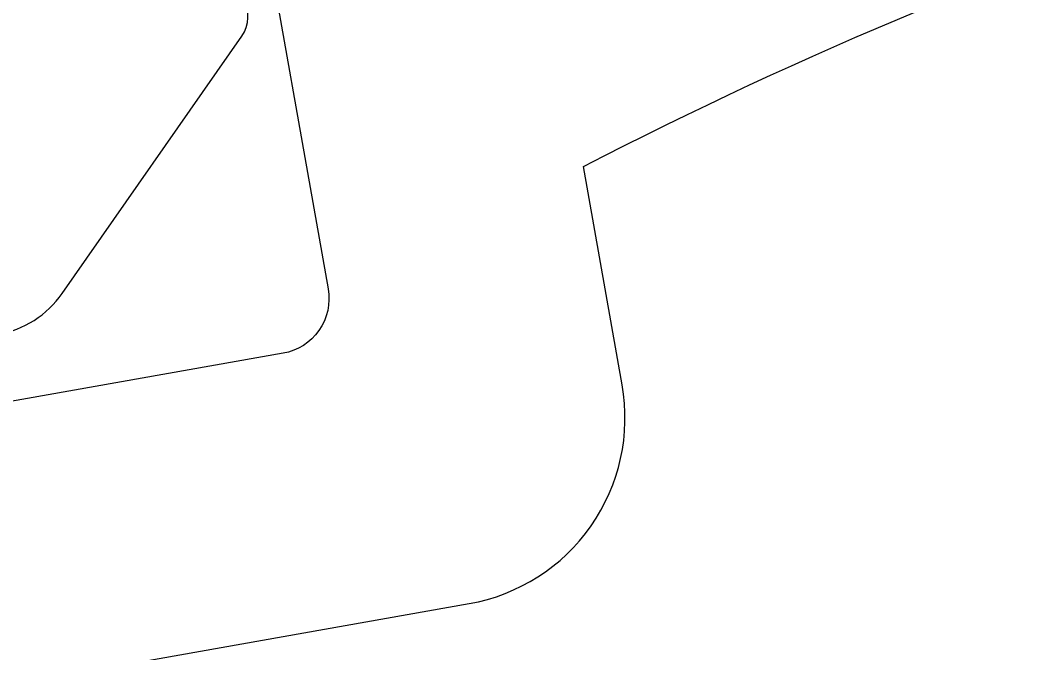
# Model space of a CAD drawing. Header units: millimetres. Extents: x -13407 to 8062823, y -2611 to 109271.
# Drawn here: x 17326.74 to 17332.36, y 51110.46 to 51113.93 of the extents above; entities that cross this region are included whole.
import ezdxf
from ezdxf import colors
from ezdxf.entities.mleader import LeaderData, LeaderLine
from ezdxf.math import Vec2, Vec3

# ---------------------------------------------------------------- set-up
doc = ezdxf.new("R2010")
doc.units = ezdxf.units.MM
for name, color, linetype, lineweight in [('АР_Отметки', 250, 'Continuous', 15), ('АР_Размеры', 175, 'Continuous', 9), ('АР_Сущ Несущая стена', 202, 'Continuous', 30)]:
    doc.layers.add(name, color=color, linetype=linetype, lineweight=lineweight)
doc.styles.add('ISOCPEUR', font='isocpeur.ttf', dxfattribs={"width": 0.7})

# ---------------------------------------------------------------- blocks, each defined once
blk = doc.blocks.new('_DotSmall')
at = {"color": 0, "linetype": 'ByBlock', "const_width": 0.5}
blk.add_lwpolyline([(-0.0625, 0, 1), (0.0625, 0, 1)], format="xyb", close=True, dxfattribs=at)

msp = doc.modelspace()

# ---------------------------------------------------------------- linework, layer by layer
at = {"layer": 'АР_Размеры', "color": 5, "lineweight": 0, "ltscale": 100, "transparency": 33554687}
for points in [[(17335.7176, 51155.1978), (17341.5019, 51122.5616, 0.414326), (17342.1379, 51122.1171), (17343.4585, 51122.3512, 0.410627), (17343.9041, 51122.9804), (17343.7859, 51123.6475, 0.492552), (17343.5212, 51123.8482), (17343.023, 51123.7599, -0.441111), (17342.7404, 51123.9575), (17342.4724, 51125.8116, -0.208057), (17342.7527, 51126.6674, -0.000016), (17344.6803, 51129.4223, -0.439819), (17346.1235, 51129.6781, -0.000016), (17348.8805, 51127.7535, -0.208057), (17349.4379, 51127.0462), (17349.8234, 51125.2128, -0.441111), (17349.6259, 51124.9302), (17349.1277, 51124.8419, 0.492552), (17348.9481, 51124.5624), (17349.0664, 51123.8953, 0.410627), (17349.7011, 51123.4576), (17351.0217, 51123.6916, 0.414326), (17351.4662, 51124.3277), (17345.6818, 51156.9638, 0.523933)], [(17335.7176, 51155.1978), (17341.5019, 51122.5616, 0.414326), (17342.1379, 51122.1171), (17343.4585, 51122.3512, 0.410627), (17343.9041, 51122.9804), (17343.7859, 51123.6475, 0.492552), (17343.5212, 51123.8482), (17343.023, 51123.7599, -0.441111), (17342.7404, 51123.9575), (17342.4724, 51125.8116, -0.208057), (17342.7527, 51126.6674, -0.000016), (17344.6803, 51129.4223, -0.439819), (17346.1235, 51129.6781, -0.000016), (17348.8805, 51127.7535, -0.208057), (17349.4379, 51127.0462), (17349.8234, 51125.2128, -0.441111), (17349.6259, 51124.9302), (17349.1277, 51124.8419, 0.492552), (17348.9481, 51124.5624), (17349.0664, 51123.8953, 0.410627), (17349.7011, 51123.4576), (17351.0217, 51123.6916, 0.414326), (17351.4662, 51124.3277), (17345.6818, 51156.9638, 0.523933)], [(17335.7176, 51155.1978), (17341.5019, 51122.5616, 0.414326), (17342.1379, 51122.1171), (17343.4585, 51122.3512, 0.410627), (17343.9041, 51122.9804), (17343.7859, 51123.6475, 0.492552), (17343.5212, 51123.8482), (17343.023, 51123.7599, -0.441111), (17342.7404, 51123.9575), (17342.4724, 51125.8116, -0.208057), (17342.7527, 51126.6674, -0.000016), (17344.6803, 51129.4223, -0.439819), (17346.1235, 51129.6781, -0.000016), (17348.8805, 51127.7535, -0.208057), (17349.4379, 51127.0462), (17349.8234, 51125.2128, -0.441111), (17349.6259, 51124.9302), (17349.1277, 51124.8419, 0.492552), (17348.9481, 51124.5624), (17349.0664, 51123.8953, 0.410627), (17349.7011, 51123.4576), (17351.0217, 51123.6916, 0.414326), (17351.4662, 51124.3277), (17345.6818, 51156.9638, 0.523933)], [(17335.7176, 51155.1978), (17341.5019, 51122.5616, 0.414326), (17342.1379, 51122.1171), (17343.4585, 51122.3512, 0.410627), (17343.9041, 51122.9804), (17343.7859, 51123.6475, 0.492552), (17343.5212, 51123.8482), (17343.023, 51123.7599, -0.441111), (17342.7404, 51123.9575), (17342.4724, 51125.8116, -0.208057), (17342.7527, 51126.6674, -0.000016), (17344.6803, 51129.4223, -0.439819), (17346.1235, 51129.6781, -0.000016), (17348.8805, 51127.7535, -0.208057), (17349.4379, 51127.0462), (17349.8234, 51125.2128, -0.441111), (17349.6259, 51124.9302), (17349.1277, 51124.8419, 0.492552), (17348.9481, 51124.5624), (17349.0664, 51123.8953, 0.410627), (17349.7011, 51123.4576), (17351.0217, 51123.6916, 0.414326), (17351.4662, 51124.3277), (17345.6818, 51156.9638, 0.523933)], [(17335.7176, 51155.1978), (17341.5019, 51122.5616, 0.414326), (17342.1379, 51122.1171), (17343.4585, 51122.3512, 0.410627), (17343.9041, 51122.9804), (17343.7859, 51123.6475, 0.492552), (17343.5212, 51123.8482), (17343.023, 51123.7599, -0.441111), (17342.7404, 51123.9575), (17342.4724, 51125.8116, -0.208057), (17342.7527, 51126.6674, -0.000016), (17344.6803, 51129.4223, -0.439819), (17346.1235, 51129.6781, -0.000016), (17348.8805, 51127.7535, -0.208057), (17349.4379, 51127.0462), (17349.8234, 51125.2128, -0.441111), (17349.6259, 51124.9302), (17349.1277, 51124.8419, 0.492552), (17348.9481, 51124.5624), (17349.0664, 51123.8953, 0.410627), (17349.7011, 51123.4576), (17351.0217, 51123.6916, 0.414326), (17351.4662, 51124.3277), (17345.6818, 51156.9638, 0.523933)], [(17335.7176, 51155.1978), (17341.5019, 51122.5616, 0.414326), (17342.1379, 51122.1171), (17343.4585, 51122.3512, 0.410627), (17343.9041, 51122.9804), (17343.7859, 51123.6475, 0.492552), (17343.5212, 51123.8482), (17343.023, 51123.7599, -0.441111), (17342.7404, 51123.9575), (17342.4724, 51125.8116, -0.208057), (17342.7527, 51126.6674, -0.000016), (17344.6803, 51129.4223, -0.439819), (17346.1235, 51129.6781, -0.000016), (17348.8805, 51127.7535, -0.208057), (17349.4379, 51127.0462), (17349.8234, 51125.2128, -0.441111), (17349.6259, 51124.9302), (17349.1277, 51124.8419, 0.492552), (17348.9481, 51124.5624), (17349.0664, 51123.8953, 0.410627), (17349.7011, 51123.4576), (17351.0217, 51123.6916, 0.414326), (17351.4662, 51124.3277), (17345.6818, 51156.9638, 0.523933)], [(17335.7176, 51155.1978), (17341.5019, 51122.5616, 0.414326), (17342.1379, 51122.1171), (17343.4585, 51122.3512, 0.410627), (17343.9041, 51122.9804), (17343.7859, 51123.6475, 0.492552), (17343.5212, 51123.8482), (17343.023, 51123.7599, -0.441111), (17342.7404, 51123.9575), (17342.4724, 51125.8116, -0.208057), (17342.7527, 51126.6674, -0.000016), (17344.6803, 51129.4223, -0.439819), (17346.1235, 51129.6781, -0.000016), (17348.8805, 51127.7535, -0.208057), (17349.4379, 51127.0462), (17349.8234, 51125.2128, -0.441111), (17349.6259, 51124.9302), (17349.1277, 51124.8419, 0.492552), (17348.9481, 51124.5624), (17349.0664, 51123.8953, 0.410627), (17349.7011, 51123.4576), (17351.0217, 51123.6916, 0.414326), (17351.4662, 51124.3277), (17345.6818, 51156.9638, 0.523933)], [(17335.7176, 51155.1978), (17341.5019, 51122.5616, 0.414326), (17342.1379, 51122.1171), (17343.4585, 51122.3512, 0.410627), (17343.9041, 51122.9804), (17343.7859, 51123.6475, 0.492552), (17343.5212, 51123.8482), (17343.023, 51123.7599, -0.441111), (17342.7404, 51123.9575), (17342.4724, 51125.8116, -0.208057), (17342.7527, 51126.6674, -0.000016), (17344.6803, 51129.4223, -0.439819), (17346.1235, 51129.6781, -0.000016), (17348.8805, 51127.7535, -0.208057), (17349.4379, 51127.0462), (17349.8234, 51125.2128, -0.441111), (17349.6259, 51124.9302), (17349.1277, 51124.8419, 0.492552), (17348.9481, 51124.5624), (17349.0664, 51123.8953, 0.410627), (17349.7011, 51123.4576), (17351.0217, 51123.6916, 0.414326), (17351.4662, 51124.3277), (17345.6818, 51156.9638, 0.523933)], [(17335.7176, 51155.1978), (17341.5019, 51122.5616, 0.414326), (17342.1379, 51122.1171), (17343.4585, 51122.3512, 0.410627), (17343.9041, 51122.9804), (17343.7859, 51123.6475, 0.492552), (17343.5212, 51123.8482), (17343.023, 51123.7599, -0.441111), (17342.7404, 51123.9575), (17342.4724, 51125.8116, -0.208057), (17342.7527, 51126.6674, -0.000016), (17344.6803, 51129.4223, -0.439819), (17346.1235, 51129.6781, -0.000016), (17348.8805, 51127.7535, -0.208057), (17349.4379, 51127.0462), (17349.8234, 51125.2128, -0.441111), (17349.6259, 51124.9302), (17349.1277, 51124.8419, 0.492552), (17348.9481, 51124.5624), (17349.0664, 51123.8953, 0.410627), (17349.7011, 51123.4576), (17351.0217, 51123.6916, 0.414326), (17351.4662, 51124.3277), (17345.6818, 51156.9638, 0.523933)], [(17335.7176, 51155.1978), (17341.5019, 51122.5616, 0.414326), (17342.1379, 51122.1171), (17343.4585, 51122.3512, 0.410627), (17343.9041, 51122.9804), (17343.7859, 51123.6475, 0.492552), (17343.5212, 51123.8482), (17343.023, 51123.7599, -0.441111), (17342.7404, 51123.9575), (17342.4724, 51125.8116, -0.208057), (17342.7527, 51126.6674, -0.000016), (17344.6803, 51129.4223, -0.439819), (17346.1235, 51129.6781, -0.000016), (17348.8805, 51127.7535, -0.208057), (17349.4379, 51127.0462), (17349.8234, 51125.2128, -0.441111), (17349.6259, 51124.9302), (17349.1277, 51124.8419, 0.492552), (17348.9481, 51124.5624), (17349.0664, 51123.8953, 0.410627), (17349.7011, 51123.4576), (17351.0217, 51123.6916, 0.414326), (17351.4662, 51124.3277), (17345.6818, 51156.9638, 0.523933)], [(17335.7176, 51155.1978), (17341.5019, 51122.5616, 0.414326), (17342.1379, 51122.1171), (17343.4585, 51122.3512, 0.410627), (17343.9041, 51122.9804), (17343.7859, 51123.6475, 0.492552), (17343.5212, 51123.8482), (17343.023, 51123.7599, -0.441111), (17342.7404, 51123.9575), (17342.4724, 51125.8116, -0.208057), (17342.7527, 51126.6674, -0.000016), (17344.6803, 51129.4223, -0.439819), (17346.1235, 51129.6781, -0.000016), (17348.8805, 51127.7535, -0.208057), (17349.4379, 51127.0462), (17349.8234, 51125.2128, -0.441111), (17349.6259, 51124.9302), (17349.1277, 51124.8419, 0.492552), (17348.9481, 51124.5624), (17349.0664, 51123.8953, 0.410627), (17349.7011, 51123.4576), (17351.0217, 51123.6916, 0.414326), (17351.4662, 51124.3277), (17345.6818, 51156.9638, 0.523933)], [(17335.7176, 51155.1978), (17341.5019, 51122.5616, 0.414326), (17342.1379, 51122.1171), (17343.4585, 51122.3512, 0.410627), (17343.9041, 51122.9804), (17343.7859, 51123.6475, 0.492552), (17343.5212, 51123.8482), (17343.023, 51123.7599, -0.441111), (17342.7404, 51123.9575), (17342.4724, 51125.8116, -0.208057), (17342.7527, 51126.6674, -0.000016), (17344.6803, 51129.4223, -0.439819), (17346.1235, 51129.6781, -0.000016), (17348.8805, 51127.7535, -0.208057), (17349.4379, 51127.0462), (17349.8234, 51125.2128, -0.441111), (17349.6259, 51124.9302), (17349.1277, 51124.8419, 0.492552), (17348.9481, 51124.5624), (17349.0664, 51123.8953, 0.410627), (17349.7011, 51123.4576), (17351.0217, 51123.6916, 0.414326), (17351.4662, 51124.3277), (17345.6818, 51156.9638, 0.523933)], [(17335.7176, 51155.1978), (17341.5019, 51122.5616, 0.414326), (17342.1379, 51122.1171), (17343.4585, 51122.3512, 0.410627), (17343.9041, 51122.9804), (17343.7859, 51123.6475, 0.492552), (17343.5212, 51123.8482), (17343.023, 51123.7599, -0.441111), (17342.7404, 51123.9575), (17342.4724, 51125.8116, -0.208057), (17342.7527, 51126.6674, -0.000016), (17344.6803, 51129.4223, -0.439819), (17346.1235, 51129.6781, -0.000016), (17348.8805, 51127.7535, -0.208057), (17349.4379, 51127.0462), (17349.8234, 51125.2128, -0.441111), (17349.6259, 51124.9302), (17349.1277, 51124.8419, 0.492552), (17348.9481, 51124.5624), (17349.0664, 51123.8953, 0.410627), (17349.7011, 51123.4576), (17351.0217, 51123.6916, 0.414326), (17351.4662, 51124.3277), (17345.6818, 51156.9638, 0.523933)], [(17335.7176, 51155.1978), (17341.5019, 51122.5616, 0.414326), (17342.1379, 51122.1171), (17343.4585, 51122.3512, 0.410627), (17343.9041, 51122.9804), (17343.7859, 51123.6475, 0.492552), (17343.5212, 51123.8482), (17343.023, 51123.7599, -0.441111), (17342.7404, 51123.9575), (17342.4724, 51125.8116, -0.208057), (17342.7527, 51126.6674, -0.000016), (17344.6803, 51129.4223, -0.439819), (17346.1235, 51129.6781, -0.000016), (17348.8805, 51127.7535, -0.208057), (17349.4379, 51127.0462), (17349.8234, 51125.2128, -0.441111), (17349.6259, 51124.9302), (17349.1277, 51124.8419, 0.492552), (17348.9481, 51124.5624), (17349.0664, 51123.8953, 0.410627), (17349.7011, 51123.4576), (17351.0217, 51123.6916, 0.414326), (17351.4662, 51124.3277), (17345.6818, 51156.9638, 0.523933)], [(17335.7176, 51155.1978), (17341.5019, 51122.5616, 0.414326), (17342.1379, 51122.1171), (17343.4585, 51122.3512, 0.410627), (17343.9041, 51122.9804), (17343.7859, 51123.6475, 0.492552), (17343.5212, 51123.8482), (17343.023, 51123.7599, -0.441111), (17342.7404, 51123.9575), (17342.4724, 51125.8116, -0.208057), (17342.7527, 51126.6674, -0.000016), (17344.6803, 51129.4223, -0.439819), (17346.1235, 51129.6781, -0.000016), (17348.8805, 51127.7535, -0.208057), (17349.4379, 51127.0462), (17349.8234, 51125.2128, -0.441111), (17349.6259, 51124.9302), (17349.1277, 51124.8419, 0.492552), (17348.9481, 51124.5624), (17349.0664, 51123.8953, 0.410627), (17349.7011, 51123.4576), (17351.0217, 51123.6916, 0.414326), (17351.4662, 51124.3277), (17345.6818, 51156.9638, 0.523933)], [(17335.7176, 51155.1978), (17341.5019, 51122.5616, 0.414326), (17342.1379, 51122.1171), (17343.4585, 51122.3512, 0.410627), (17343.9041, 51122.9804), (17343.7859, 51123.6475, 0.492552), (17343.5212, 51123.8482), (17343.023, 51123.7599, -0.441111), (17342.7404, 51123.9575), (17342.4724, 51125.8116, -0.208057), (17342.7527, 51126.6674, -0.000016), (17344.6803, 51129.4223, -0.439819), (17346.1235, 51129.6781, -0.000016), (17348.8805, 51127.7535, -0.208057), (17349.4379, 51127.0462), (17349.8234, 51125.2128, -0.441111), (17349.6259, 51124.9302), (17349.1277, 51124.8419, 0.492552), (17348.9481, 51124.5624), (17349.0664, 51123.8953, 0.410627), (17349.7011, 51123.4576), (17351.0217, 51123.6916, 0.414326), (17351.4662, 51124.3277), (17345.6818, 51156.9638, 0.523933)], [(17335.7176, 51155.1978), (17341.5019, 51122.5616, 0.414326), (17342.1379, 51122.1171), (17343.4585, 51122.3512, 0.410627), (17343.9041, 51122.9804), (17343.7859, 51123.6475, 0.492552), (17343.5212, 51123.8482), (17343.023, 51123.7599, -0.441111), (17342.7404, 51123.9575), (17342.4724, 51125.8116, -0.208057), (17342.7527, 51126.6674, -0.000016), (17344.6803, 51129.4223, -0.439819), (17346.1235, 51129.6781, -0.000016), (17348.8805, 51127.7535, -0.208057), (17349.4379, 51127.0462), (17349.8234, 51125.2128, -0.441111), (17349.6259, 51124.9302), (17349.1277, 51124.8419, 0.492552), (17348.9481, 51124.5624), (17349.0664, 51123.8953, 0.410627), (17349.7011, 51123.4576), (17351.0217, 51123.6916, 0.414326), (17351.4662, 51124.3277), (17345.6818, 51156.9638, 0.523933)], [(17335.7176, 51155.1978), (17341.5019, 51122.5616, 0.414326), (17342.1379, 51122.1171), (17343.4585, 51122.3512, 0.410627), (17343.9041, 51122.9804), (17343.7859, 51123.6475, 0.492552), (17343.5212, 51123.8482), (17343.023, 51123.7599, -0.441111), (17342.7404, 51123.9575), (17342.4724, 51125.8116, -0.208057), (17342.7527, 51126.6674, -0.000016), (17344.6803, 51129.4223, -0.439819), (17346.1235, 51129.6781, -0.000016), (17348.8805, 51127.7535, -0.208057), (17349.4379, 51127.0462), (17349.8234, 51125.2128, -0.441111), (17349.6259, 51124.9302), (17349.1277, 51124.8419, 0.492552), (17348.9481, 51124.5624), (17349.0664, 51123.8953, 0.410627), (17349.7011, 51123.4576), (17351.0217, 51123.6916, 0.414326), (17351.4662, 51124.3277), (17345.6818, 51156.9638, 0.523933)], [(17335.7176, 51155.1978), (17341.5019, 51122.5616, 0.414326), (17342.1379, 51122.1171), (17343.4585, 51122.3512, 0.410627), (17343.9041, 51122.9804), (17343.7859, 51123.6475, 0.492552), (17343.5212, 51123.8482), (17343.023, 51123.7599, -0.441111), (17342.7404, 51123.9575), (17342.4724, 51125.8116, -0.208057), (17342.7527, 51126.6674, -0.000016), (17344.6803, 51129.4223, -0.439819), (17346.1235, 51129.6781, -0.000016), (17348.8805, 51127.7535, -0.208057), (17349.4379, 51127.0462), (17349.8234, 51125.2128, -0.441111), (17349.6259, 51124.9302), (17349.1277, 51124.8419, 0.492552), (17348.9481, 51124.5624), (17349.0664, 51123.8953, 0.410627), (17349.7011, 51123.4576), (17351.0217, 51123.6916, 0.414326), (17351.4662, 51124.3277), (17345.6818, 51156.9638, 0.523933)], [(17335.7176, 51155.1978), (17341.5019, 51122.5616, 0.414326), (17342.1379, 51122.1171), (17343.4585, 51122.3512, 0.410627), (17343.9041, 51122.9804), (17343.7859, 51123.6475, 0.492552), (17343.5212, 51123.8482), (17343.023, 51123.7599, -0.441111), (17342.7404, 51123.9575), (17342.4724, 51125.8116, -0.208057), (17342.7527, 51126.6674, -0.000016), (17344.6803, 51129.4223, -0.439819), (17346.1235, 51129.6781, -0.000016), (17348.8805, 51127.7535, -0.208057), (17349.4379, 51127.0462), (17349.8234, 51125.2128, -0.441111), (17349.6259, 51124.9302), (17349.1277, 51124.8419, 0.492552), (17348.9481, 51124.5624), (17349.0664, 51123.8953, 0.410627), (17349.7011, 51123.4576), (17351.0217, 51123.6916, 0.414326), (17351.4662, 51124.3277), (17345.6818, 51156.9638, 0.523933)], [(17335.7176, 51155.1978), (17341.5019, 51122.5616, 0.414326), (17342.1379, 51122.1171), (17343.4585, 51122.3512, 0.410627), (17343.9041, 51122.9804), (17343.7859, 51123.6475, 0.492552), (17343.5212, 51123.8482), (17343.023, 51123.7599, -0.441111), (17342.7404, 51123.9575), (17342.4724, 51125.8116, -0.208057), (17342.7527, 51126.6674, -0.000016), (17344.6803, 51129.4223, -0.439819), (17346.1235, 51129.6781, -0.000016), (17348.8805, 51127.7535, -0.208057), (17349.4379, 51127.0462), (17349.8234, 51125.2128, -0.441111), (17349.6259, 51124.9302), (17349.1277, 51124.8419, 0.492552), (17348.9481, 51124.5624), (17349.0664, 51123.8953, 0.410627), (17349.7011, 51123.4576), (17351.0217, 51123.6916, 0.414326), (17351.4662, 51124.3277), (17345.6818, 51156.9638, 0.523933)], [(17335.7176, 51155.1978), (17341.5019, 51122.5616, 0.414326), (17342.1379, 51122.1171), (17343.4585, 51122.3512, 0.410627), (17343.9041, 51122.9804), (17343.7859, 51123.6475, 0.492552), (17343.5212, 51123.8482), (17343.023, 51123.7599, -0.441111), (17342.7404, 51123.9575), (17342.4724, 51125.8116, -0.208057), (17342.7527, 51126.6674, -0.000016), (17344.6803, 51129.4223, -0.439819), (17346.1235, 51129.6781, -0.000016), (17348.8805, 51127.7535, -0.208057), (17349.4379, 51127.0462), (17349.8234, 51125.2128, -0.441111), (17349.6259, 51124.9302), (17349.1277, 51124.8419, 0.492552), (17348.9481, 51124.5624), (17349.0664, 51123.8953, 0.410627), (17349.7011, 51123.4576), (17351.0217, 51123.6916, 0.414326), (17351.4662, 51124.3277), (17345.6818, 51156.9638, 0.523933)], [(17335.7176, 51155.1978), (17341.5019, 51122.5616, 0.414326), (17342.1379, 51122.1171), (17343.4585, 51122.3512, 0.410627), (17343.9041, 51122.9804), (17343.7859, 51123.6475, 0.492552), (17343.5212, 51123.8482), (17343.023, 51123.7599, -0.441111), (17342.7404, 51123.9575), (17342.4724, 51125.8116, -0.208057), (17342.7527, 51126.6674, -0.000016), (17344.6803, 51129.4223, -0.439819), (17346.1235, 51129.6781, -0.000016), (17348.8805, 51127.7535, -0.208057), (17349.4379, 51127.0462), (17349.8234, 51125.2128, -0.441111), (17349.6259, 51124.9302), (17349.1277, 51124.8419, 0.492552), (17348.9481, 51124.5624), (17349.0664, 51123.8953, 0.410627), (17349.7011, 51123.4576), (17351.0217, 51123.6916, 0.414326), (17351.4662, 51124.3277), (17345.6818, 51156.9638, 0.523933)], [(17335.7176, 51155.1978), (17341.5019, 51122.5616, 0.414326), (17342.1379, 51122.1171), (17343.4585, 51122.3512, 0.410627), (17343.9041, 51122.9804), (17343.7859, 51123.6475, 0.492552), (17343.5212, 51123.8482), (17343.023, 51123.7599, -0.441111), (17342.7404, 51123.9575), (17342.4724, 51125.8116, -0.208057), (17342.7527, 51126.6674, -0.000016), (17344.6803, 51129.4223, -0.439819), (17346.1235, 51129.6781, -0.000016), (17348.8805, 51127.7535, -0.208057), (17349.4379, 51127.0462), (17349.8234, 51125.2128, -0.441111), (17349.6259, 51124.9302), (17349.1277, 51124.8419, 0.492552), (17348.9481, 51124.5624), (17349.0664, 51123.8953, 0.410627), (17349.7011, 51123.4576), (17351.0217, 51123.6916, 0.414326), (17351.4662, 51124.3277), (17345.6818, 51156.9638, 0.523933)], [(17335.7176, 51155.1978), (17341.5019, 51122.5616, 0.414326), (17342.1379, 51122.1171), (17343.4585, 51122.3512, 0.410627), (17343.9041, 51122.9804), (17343.7859, 51123.6475, 0.492552), (17343.5212, 51123.8482), (17343.023, 51123.7599, -0.441111), (17342.7404, 51123.9575), (17342.4724, 51125.8116, -0.208057), (17342.7527, 51126.6674, -0.000016), (17344.6803, 51129.4223, -0.439819), (17346.1235, 51129.6781, -0.000016), (17348.8805, 51127.7535, -0.208057), (17349.4379, 51127.0462), (17349.8234, 51125.2128, -0.441111), (17349.6259, 51124.9302), (17349.1277, 51124.8419, 0.492552), (17348.9481, 51124.5624), (17349.0664, 51123.8953, 0.410627), (17349.7011, 51123.4576), (17351.0217, 51123.6916, 0.414326), (17351.4662, 51124.3277), (17345.6818, 51156.9638, 0.523933)], [(17335.7176, 51155.1978), (17341.5019, 51122.5616, 0.414326), (17342.1379, 51122.1171), (17343.4585, 51122.3512, 0.410627), (17343.9041, 51122.9804), (17343.7859, 51123.6475, 0.492552), (17343.5212, 51123.8482), (17343.023, 51123.7599, -0.441111), (17342.7404, 51123.9575), (17342.4724, 51125.8116, -0.208057), (17342.7527, 51126.6674, -0.000016), (17344.6803, 51129.4223, -0.439819), (17346.1235, 51129.6781, -0.000016), (17348.8805, 51127.7535, -0.208057), (17349.4379, 51127.0462), (17349.8234, 51125.2128, -0.441111), (17349.6259, 51124.9302), (17349.1277, 51124.8419, 0.492552), (17348.9481, 51124.5624), (17349.0664, 51123.8953, 0.410627), (17349.7011, 51123.4576), (17351.0217, 51123.6916, 0.414326), (17351.4662, 51124.3277), (17345.6818, 51156.9638, 0.523933)], [(17335.7176, 51155.1978), (17341.5019, 51122.5616, 0.414326), (17342.1379, 51122.1171), (17343.4585, 51122.3512, 0.410627), (17343.9041, 51122.9804), (17343.7859, 51123.6475, 0.492552), (17343.5212, 51123.8482), (17343.023, 51123.7599, -0.441111), (17342.7404, 51123.9575), (17342.4724, 51125.8116, -0.208057), (17342.7527, 51126.6674, -0.000016), (17344.6803, 51129.4223, -0.439819), (17346.1235, 51129.6781, -0.000016), (17348.8805, 51127.7535, -0.208057), (17349.4379, 51127.0462), (17349.8234, 51125.2128, -0.441111), (17349.6259, 51124.9302), (17349.1277, 51124.8419, 0.492552), (17348.9481, 51124.5624), (17349.0664, 51123.8953, 0.410627), (17349.7011, 51123.4576), (17351.0217, 51123.6916, 0.414326), (17351.4662, 51124.3277), (17345.6818, 51156.9638, 0.523933)], [(17366.9781, 51122.7532), (17327.3559, 51115.7307), (17326.9609, 51115.1653), (17327.0672, 51114.5651), (17328.0277, 51114.7353), (17328.432, 51112.4544, -0.414362), (17328.185, 51112.101), (17321.5822, 51110.9308, -0.414326), (17320.3808, 51111.7704)], [(17366.9781, 51122.7532), (17327.3559, 51115.7307), (17326.9609, 51115.1653), (17327.0672, 51114.5651), (17328.0277, 51114.7353), (17328.432, 51112.4544, -0.414362), (17328.185, 51112.101), (17321.5822, 51110.9308, -0.414326), (17320.3808, 51111.7704)], [(17366.9781, 51122.7532), (17327.3559, 51115.7307), (17326.9609, 51115.1653), (17327.0672, 51114.5651), (17328.0277, 51114.7353), (17328.432, 51112.4544, -0.414362), (17328.185, 51112.101), (17321.5822, 51110.9308, -0.414326), (17320.3808, 51111.7704)], [(17366.9781, 51122.7532), (17327.3559, 51115.7307), (17326.9609, 51115.1653), (17327.0672, 51114.5651), (17328.0277, 51114.7353), (17328.432, 51112.4544, -0.414362), (17328.185, 51112.101), (17321.5822, 51110.9308, -0.414326), (17320.3808, 51111.7704)], [(17366.9781, 51122.7532), (17327.3559, 51115.7307), (17326.9609, 51115.1653), (17327.0672, 51114.5651), (17328.0277, 51114.7353), (17328.432, 51112.4544, -0.414362), (17328.185, 51112.101), (17321.5822, 51110.9308, -0.414326), (17320.3808, 51111.7704)], [(17366.9781, 51122.7532), (17327.3559, 51115.7307), (17326.9609, 51115.1653), (17327.0672, 51114.5651), (17328.0277, 51114.7353), (17328.432, 51112.4544, -0.414362), (17328.185, 51112.101), (17321.5822, 51110.9308, -0.414326), (17320.3808, 51111.7704)], [(17366.9781, 51122.7532), (17327.3559, 51115.7307), (17326.9609, 51115.1653), (17327.0672, 51114.5651), (17328.0277, 51114.7353), (17328.432, 51112.4544, -0.414362), (17328.185, 51112.101), (17321.5822, 51110.9308, -0.414326), (17320.3808, 51111.7704)], [(17366.9781, 51122.7532), (17327.3559, 51115.7307), (17326.9609, 51115.1653), (17327.0672, 51114.5651), (17328.0277, 51114.7353), (17328.432, 51112.4544, -0.414362), (17328.185, 51112.101), (17321.5822, 51110.9308, -0.414326), (17320.3808, 51111.7704)], [(17366.9781, 51122.7532), (17327.3559, 51115.7307), (17326.9609, 51115.1653), (17327.0672, 51114.5651), (17328.0277, 51114.7353), (17328.432, 51112.4544, -0.414362), (17328.185, 51112.101), (17321.5822, 51110.9308, -0.414326), (17320.3808, 51111.7704)], [(17366.9781, 51122.7532), (17327.3559, 51115.7307), (17326.9609, 51115.1653), (17327.0672, 51114.5651), (17328.0277, 51114.7353), (17328.432, 51112.4544, -0.414362), (17328.185, 51112.101), (17321.5822, 51110.9308, -0.414326), (17320.3808, 51111.7704)], [(17366.9781, 51122.7532), (17327.3559, 51115.7307), (17326.9609, 51115.1653), (17327.0672, 51114.5651), (17328.0277, 51114.7353), (17328.432, 51112.4544, -0.414362), (17328.185, 51112.101), (17321.5822, 51110.9308, -0.414326), (17320.3808, 51111.7704)], [(17366.9781, 51122.7532), (17327.3559, 51115.7307), (17326.9609, 51115.1653), (17327.0672, 51114.5651), (17328.0277, 51114.7353), (17328.432, 51112.4544, -0.414362), (17328.185, 51112.101), (17321.5822, 51110.9308, -0.414326), (17320.3808, 51111.7704)], [(17366.9781, 51122.7532), (17327.3559, 51115.7307), (17326.9609, 51115.1653), (17327.0672, 51114.5651), (17328.0277, 51114.7353), (17328.432, 51112.4544, -0.414362), (17328.185, 51112.101), (17321.5822, 51110.9308, -0.414326), (17320.3808, 51111.7704)], [(17366.9781, 51122.7532), (17327.3559, 51115.7307), (17326.9609, 51115.1653), (17327.0672, 51114.5651), (17328.0277, 51114.7353), (17328.432, 51112.4544, -0.414362), (17328.185, 51112.101), (17321.5822, 51110.9308, -0.414326), (17320.3808, 51111.7704)], [(17366.9781, 51122.7532), (17327.3559, 51115.7307), (17326.9609, 51115.1653), (17327.0672, 51114.5651), (17328.0277, 51114.7353), (17328.432, 51112.4544, -0.414362), (17328.185, 51112.101), (17321.5822, 51110.9308, -0.414326), (17320.3808, 51111.7704)], [(17366.9781, 51122.7532), (17327.3559, 51115.7307), (17326.9609, 51115.1653), (17327.0672, 51114.5651), (17328.0277, 51114.7353), (17328.432, 51112.4544, -0.414362), (17328.185, 51112.101), (17321.5822, 51110.9308, -0.414326), (17320.3808, 51111.7704)], [(17366.9781, 51122.7532), (17327.3559, 51115.7307), (17326.9609, 51115.1653), (17327.0672, 51114.5651), (17328.0277, 51114.7353), (17328.432, 51112.4544, -0.414362), (17328.185, 51112.101), (17321.5822, 51110.9308, -0.414326), (17320.3808, 51111.7704)], [(17366.9781, 51122.7532), (17327.3559, 51115.7307), (17326.9609, 51115.1653), (17327.0672, 51114.5651), (17328.0277, 51114.7353), (17328.432, 51112.4544, -0.414362), (17328.185, 51112.101), (17321.5822, 51110.9308, -0.414326), (17320.3808, 51111.7704)], [(17366.9781, 51122.7532), (17327.3559, 51115.7307), (17326.9609, 51115.1653), (17327.0672, 51114.5651), (17328.0277, 51114.7353), (17328.432, 51112.4544, -0.414362), (17328.185, 51112.101), (17321.5822, 51110.9308, -0.414326), (17320.3808, 51111.7704)], [(17366.9781, 51122.7532), (17327.3559, 51115.7307), (17326.9609, 51115.1653), (17327.0672, 51114.5651), (17328.0277, 51114.7353), (17328.432, 51112.4544, -0.414362), (17328.185, 51112.101), (17321.5822, 51110.9308, -0.414326), (17320.3808, 51111.7704)], [(17366.9781, 51122.7532), (17327.3559, 51115.7307), (17326.9609, 51115.1653), (17327.0672, 51114.5651), (17328.0277, 51114.7353), (17328.432, 51112.4544, -0.414362), (17328.185, 51112.101), (17321.5822, 51110.9308, -0.414326), (17320.3808, 51111.7704)], [(17366.9781, 51122.7532), (17327.3559, 51115.7307), (17326.9609, 51115.1653), (17327.0672, 51114.5651), (17328.0277, 51114.7353), (17328.432, 51112.4544, -0.414362), (17328.185, 51112.101), (17321.5822, 51110.9308, -0.414326), (17320.3808, 51111.7704)], [(17366.9781, 51122.7532), (17327.3559, 51115.7307), (17326.9609, 51115.1653), (17327.0672, 51114.5651), (17328.0277, 51114.7353), (17328.432, 51112.4544, -0.414362), (17328.185, 51112.101), (17321.5822, 51110.9308, -0.414326), (17320.3808, 51111.7704)], [(17366.9781, 51122.7532), (17327.3559, 51115.7307), (17326.9609, 51115.1653), (17327.0672, 51114.5651), (17328.0277, 51114.7353), (17328.432, 51112.4544, -0.414362), (17328.185, 51112.101), (17321.5822, 51110.9308, -0.414326), (17320.3808, 51111.7704)], [(17366.9781, 51122.7532), (17327.3559, 51115.7307), (17326.9609, 51115.1653), (17327.0672, 51114.5651), (17328.0277, 51114.7353), (17328.432, 51112.4544, -0.414362), (17328.185, 51112.101), (17321.5822, 51110.9308, -0.414326), (17320.3808, 51111.7704)], [(17366.9781, 51122.7532), (17327.3559, 51115.7307), (17326.9609, 51115.1653), (17327.0672, 51114.5651), (17328.0277, 51114.7353), (17328.432, 51112.4544, -0.414362), (17328.185, 51112.101), (17321.5822, 51110.9308, -0.414326), (17320.3808, 51111.7704)], [(17366.9781, 51122.7532), (17327.3559, 51115.7307), (17326.9609, 51115.1653), (17327.0672, 51114.5651), (17328.0277, 51114.7353), (17328.432, 51112.4544, -0.414362), (17328.185, 51112.101), (17321.5822, 51110.9308, -0.414326), (17320.3808, 51111.7704)], [(17320.7116, 51112.5588), (17322.1249, 51111.5711, 0.198883), (17322.5349, 51111.4805), (17326.6166, 51112.204, 0.198883), (17326.9706, 51112.4299), (17327.9583, 51113.8432, 0.668339), (17327.7765, 51114.128), (17327.5364, 51114.0855, -0.4144), (17327.3244, 51114.2337), (17327.1116, 51115.4342, -0.710202), (17327.8144, 51115.8284, 0.228696), (17328.1715, 51115.7279), (17337.345, 51117.3538, 0.414362), (17337.5919, 51117.7071)], [(17320.7116, 51112.5588), (17322.1249, 51111.5711, 0.198883), (17322.5349, 51111.4805), (17326.6166, 51112.204, 0.198883), (17326.9706, 51112.4299), (17327.9583, 51113.8432, 0.668339), (17327.7765, 51114.128), (17327.5364, 51114.0855, -0.4144), (17327.3244, 51114.2337), (17327.1116, 51115.4342, -0.710202), (17327.8144, 51115.8284, 0.228696), (17328.1715, 51115.7279), (17337.345, 51117.3538, 0.414362), (17337.5919, 51117.7071)], [(17320.7116, 51112.5588), (17322.1249, 51111.5711, 0.198883), (17322.5349, 51111.4805), (17326.6166, 51112.204, 0.198883), (17326.9706, 51112.4299), (17327.9583, 51113.8432, 0.668339), (17327.7765, 51114.128), (17327.5364, 51114.0855, -0.4144), (17327.3244, 51114.2337), (17327.1116, 51115.4342, -0.710202), (17327.8144, 51115.8284, 0.228696), (17328.1715, 51115.7279), (17337.345, 51117.3538, 0.414362), (17337.5919, 51117.7071)], [(17320.7116, 51112.5588), (17322.1249, 51111.5711, 0.198883), (17322.5349, 51111.4805), (17326.6166, 51112.204, 0.198883), (17326.9706, 51112.4299), (17327.9583, 51113.8432, 0.668339), (17327.7765, 51114.128), (17327.5364, 51114.0855, -0.4144), (17327.3244, 51114.2337), (17327.1116, 51115.4342, -0.710202), (17327.8144, 51115.8284, 0.228696), (17328.1715, 51115.7279), (17337.345, 51117.3538, 0.414362), (17337.5919, 51117.7071)], [(17320.7116, 51112.5588), (17322.1249, 51111.5711, 0.198883), (17322.5349, 51111.4805), (17326.6166, 51112.204, 0.198883), (17326.9706, 51112.4299), (17327.9583, 51113.8432, 0.668339), (17327.7765, 51114.128), (17327.5364, 51114.0855, -0.4144), (17327.3244, 51114.2337), (17327.1116, 51115.4342, -0.710202), (17327.8144, 51115.8284, 0.228696), (17328.1715, 51115.7279), (17337.345, 51117.3538, 0.414362), (17337.5919, 51117.7071)], [(17320.7116, 51112.5588), (17322.1249, 51111.5711, 0.198883), (17322.5349, 51111.4805), (17326.6166, 51112.204, 0.198883), (17326.9706, 51112.4299), (17327.9583, 51113.8432, 0.668339), (17327.7765, 51114.128), (17327.5364, 51114.0855, -0.4144), (17327.3244, 51114.2337), (17327.1116, 51115.4342, -0.710202), (17327.8144, 51115.8284, 0.228696), (17328.1715, 51115.7279), (17337.345, 51117.3538, 0.414362), (17337.5919, 51117.7071)], [(17320.7116, 51112.5588), (17322.1249, 51111.5711, 0.198883), (17322.5349, 51111.4805), (17326.6166, 51112.204, 0.198883), (17326.9706, 51112.4299), (17327.9583, 51113.8432, 0.668339), (17327.7765, 51114.128), (17327.5364, 51114.0855, -0.4144), (17327.3244, 51114.2337), (17327.1116, 51115.4342, -0.710202), (17327.8144, 51115.8284, 0.228696), (17328.1715, 51115.7279), (17337.345, 51117.3538, 0.414362), (17337.5919, 51117.7071)], [(17320.7116, 51112.5588), (17322.1249, 51111.5711, 0.198883), (17322.5349, 51111.4805), (17326.6166, 51112.204, 0.198883), (17326.9706, 51112.4299), (17327.9583, 51113.8432, 0.668339), (17327.7765, 51114.128), (17327.5364, 51114.0855, -0.4144), (17327.3244, 51114.2337), (17327.1116, 51115.4342, -0.710202), (17327.8144, 51115.8284, 0.228696), (17328.1715, 51115.7279), (17337.345, 51117.3538, 0.414362), (17337.5919, 51117.7071)], [(17320.7116, 51112.5588), (17322.1249, 51111.5711, 0.198883), (17322.5349, 51111.4805), (17326.6166, 51112.204, 0.198883), (17326.9706, 51112.4299), (17327.9583, 51113.8432, 0.668339), (17327.7765, 51114.128), (17327.5364, 51114.0855, -0.4144), (17327.3244, 51114.2337), (17327.1116, 51115.4342, -0.710202), (17327.8144, 51115.8284, 0.228696), (17328.1715, 51115.7279), (17337.345, 51117.3538, 0.414362), (17337.5919, 51117.7071)], [(17320.7116, 51112.5588), (17322.1249, 51111.5711, 0.198883), (17322.5349, 51111.4805), (17326.6166, 51112.204, 0.198883), (17326.9706, 51112.4299), (17327.9583, 51113.8432, 0.668339), (17327.7765, 51114.128), (17327.5364, 51114.0855, -0.4144), (17327.3244, 51114.2337), (17327.1116, 51115.4342, -0.710202), (17327.8144, 51115.8284, 0.228696), (17328.1715, 51115.7279), (17337.345, 51117.3538, 0.414362), (17337.5919, 51117.7071)], [(17320.7116, 51112.5588), (17322.1249, 51111.5711, 0.198883), (17322.5349, 51111.4805), (17326.6166, 51112.204, 0.198883), (17326.9706, 51112.4299), (17327.9583, 51113.8432, 0.668339), (17327.7765, 51114.128), (17327.5364, 51114.0855, -0.4144), (17327.3244, 51114.2337), (17327.1116, 51115.4342, -0.710202), (17327.8144, 51115.8284, 0.228696), (17328.1715, 51115.7279), (17337.345, 51117.3538, 0.414362), (17337.5919, 51117.7071)], [(17320.7116, 51112.5588), (17322.1249, 51111.5711, 0.198883), (17322.5349, 51111.4805), (17326.6166, 51112.204, 0.198883), (17326.9706, 51112.4299), (17327.9583, 51113.8432, 0.668339), (17327.7765, 51114.128), (17327.5364, 51114.0855, -0.4144), (17327.3244, 51114.2337), (17327.1116, 51115.4342, -0.710202), (17327.8144, 51115.8284, 0.228696), (17328.1715, 51115.7279), (17337.345, 51117.3538, 0.414362), (17337.5919, 51117.7071)], [(17320.7116, 51112.5588), (17322.1249, 51111.5711, 0.198883), (17322.5349, 51111.4805), (17326.6166, 51112.204, 0.198883), (17326.9706, 51112.4299), (17327.9583, 51113.8432, 0.668339), (17327.7765, 51114.128), (17327.5364, 51114.0855, -0.4144), (17327.3244, 51114.2337), (17327.1116, 51115.4342, -0.710202), (17327.8144, 51115.8284, 0.228696), (17328.1715, 51115.7279), (17337.345, 51117.3538, 0.414362), (17337.5919, 51117.7071)], [(17320.7116, 51112.5588), (17322.1249, 51111.5711, 0.198883), (17322.5349, 51111.4805), (17326.6166, 51112.204, 0.198883), (17326.9706, 51112.4299), (17327.9583, 51113.8432, 0.668339), (17327.7765, 51114.128), (17327.5364, 51114.0855, -0.4144), (17327.3244, 51114.2337), (17327.1116, 51115.4342, -0.710202), (17327.8144, 51115.8284, 0.228696), (17328.1715, 51115.7279), (17337.345, 51117.3538, 0.414362), (17337.5919, 51117.7071)], [(17320.7116, 51112.5588), (17322.1249, 51111.5711, 0.198883), (17322.5349, 51111.4805), (17326.6166, 51112.204, 0.198883), (17326.9706, 51112.4299), (17327.9583, 51113.8432, 0.668339), (17327.7765, 51114.128), (17327.5364, 51114.0855, -0.4144), (17327.3244, 51114.2337), (17327.1116, 51115.4342, -0.710202), (17327.8144, 51115.8284, 0.228696), (17328.1715, 51115.7279), (17337.345, 51117.3538, 0.414362), (17337.5919, 51117.7071)], [(17320.7116, 51112.5588), (17322.1249, 51111.5711, 0.198883), (17322.5349, 51111.4805), (17326.6166, 51112.204, 0.198883), (17326.9706, 51112.4299), (17327.9583, 51113.8432, 0.668339), (17327.7765, 51114.128), (17327.5364, 51114.0855, -0.4144), (17327.3244, 51114.2337), (17327.1116, 51115.4342, -0.710202), (17327.8144, 51115.8284, 0.228696), (17328.1715, 51115.7279), (17337.345, 51117.3538, 0.414362), (17337.5919, 51117.7071)], [(17320.7116, 51112.5588), (17322.1249, 51111.5711, 0.198883), (17322.5349, 51111.4805), (17326.6166, 51112.204, 0.198883), (17326.9706, 51112.4299), (17327.9583, 51113.8432, 0.668339), (17327.7765, 51114.128), (17327.5364, 51114.0855, -0.4144), (17327.3244, 51114.2337), (17327.1116, 51115.4342, -0.710202), (17327.8144, 51115.8284, 0.228696), (17328.1715, 51115.7279), (17337.345, 51117.3538, 0.414362), (17337.5919, 51117.7071)], [(17320.7116, 51112.5588), (17322.1249, 51111.5711, 0.198883), (17322.5349, 51111.4805), (17326.6166, 51112.204, 0.198883), (17326.9706, 51112.4299), (17327.9583, 51113.8432, 0.668339), (17327.7765, 51114.128), (17327.5364, 51114.0855, -0.4144), (17327.3244, 51114.2337), (17327.1116, 51115.4342, -0.710202), (17327.8144, 51115.8284, 0.228696), (17328.1715, 51115.7279), (17337.345, 51117.3538, 0.414362), (17337.5919, 51117.7071)], [(17320.7116, 51112.5588), (17322.1249, 51111.5711, 0.198883), (17322.5349, 51111.4805), (17326.6166, 51112.204, 0.198883), (17326.9706, 51112.4299), (17327.9583, 51113.8432, 0.668339), (17327.7765, 51114.128), (17327.5364, 51114.0855, -0.4144), (17327.3244, 51114.2337), (17327.1116, 51115.4342, -0.710202), (17327.8144, 51115.8284, 0.228696), (17328.1715, 51115.7279), (17337.345, 51117.3538, 0.414362), (17337.5919, 51117.7071)], [(17320.7116, 51112.5588), (17322.1249, 51111.5711, 0.198883), (17322.5349, 51111.4805), (17326.6166, 51112.204, 0.198883), (17326.9706, 51112.4299), (17327.9583, 51113.8432, 0.668339), (17327.7765, 51114.128), (17327.5364, 51114.0855, -0.4144), (17327.3244, 51114.2337), (17327.1116, 51115.4342, -0.710202), (17327.8144, 51115.8284, 0.228696), (17328.1715, 51115.7279), (17337.345, 51117.3538, 0.414362), (17337.5919, 51117.7071)], [(17320.7116, 51112.5588), (17322.1249, 51111.5711, 0.198883), (17322.5349, 51111.4805), (17326.6166, 51112.204, 0.198883), (17326.9706, 51112.4299), (17327.9583, 51113.8432, 0.668339), (17327.7765, 51114.128), (17327.5364, 51114.0855, -0.4144), (17327.3244, 51114.2337), (17327.1116, 51115.4342, -0.710202), (17327.8144, 51115.8284, 0.228696), (17328.1715, 51115.7279), (17337.345, 51117.3538, 0.414362), (17337.5919, 51117.7071)], [(17320.7116, 51112.5588), (17322.1249, 51111.5711, 0.198883), (17322.5349, 51111.4805), (17326.6166, 51112.204, 0.198883), (17326.9706, 51112.4299), (17327.9583, 51113.8432, 0.668339), (17327.7765, 51114.128), (17327.5364, 51114.0855, -0.4144), (17327.3244, 51114.2337), (17327.1116, 51115.4342, -0.710202), (17327.8144, 51115.8284, 0.228696), (17328.1715, 51115.7279), (17337.345, 51117.3538, 0.414362), (17337.5919, 51117.7071)], [(17320.7116, 51112.5588), (17322.1249, 51111.5711, 0.198883), (17322.5349, 51111.4805), (17326.6166, 51112.204, 0.198883), (17326.9706, 51112.4299), (17327.9583, 51113.8432, 0.668339), (17327.7765, 51114.128), (17327.5364, 51114.0855, -0.4144), (17327.3244, 51114.2337), (17327.1116, 51115.4342, -0.710202), (17327.8144, 51115.8284, 0.228696), (17328.1715, 51115.7279), (17337.345, 51117.3538, 0.414362), (17337.5919, 51117.7071)], [(17320.7116, 51112.5588), (17322.1249, 51111.5711, 0.198883), (17322.5349, 51111.4805), (17326.6166, 51112.204, 0.198883), (17326.9706, 51112.4299), (17327.9583, 51113.8432, 0.668339), (17327.7765, 51114.128), (17327.5364, 51114.0855, -0.4144), (17327.3244, 51114.2337), (17327.1116, 51115.4342, -0.710202), (17327.8144, 51115.8284, 0.228696), (17328.1715, 51115.7279), (17337.345, 51117.3538, 0.414362), (17337.5919, 51117.7071)], [(17320.7116, 51112.5588), (17322.1249, 51111.5711, 0.198883), (17322.5349, 51111.4805), (17326.6166, 51112.204, 0.198883), (17326.9706, 51112.4299), (17327.9583, 51113.8432, 0.668339), (17327.7765, 51114.128), (17327.5364, 51114.0855, -0.4144), (17327.3244, 51114.2337), (17327.1116, 51115.4342, -0.710202), (17327.8144, 51115.8284, 0.228696), (17328.1715, 51115.7279), (17337.345, 51117.3538, 0.414362), (17337.5919, 51117.7071)], [(17320.7116, 51112.5588), (17322.1249, 51111.5711, 0.198883), (17322.5349, 51111.4805), (17326.6166, 51112.204, 0.198883), (17326.9706, 51112.4299), (17327.9583, 51113.8432, 0.668339), (17327.7765, 51114.128), (17327.5364, 51114.0855, -0.4144), (17327.3244, 51114.2337), (17327.1116, 51115.4342, -0.710202), (17327.8144, 51115.8284, 0.228696), (17328.1715, 51115.7279), (17337.345, 51117.3538, 0.414362), (17337.5919, 51117.7071)], [(17320.7116, 51112.5588), (17322.1249, 51111.5711, 0.198883), (17322.5349, 51111.4805), (17326.6166, 51112.204, 0.198883), (17326.9706, 51112.4299), (17327.9583, 51113.8432, 0.668339), (17327.7765, 51114.128), (17327.5364, 51114.0855, -0.4144), (17327.3244, 51114.2337), (17327.1116, 51115.4342, -0.710202), (17327.8144, 51115.8284, 0.228696), (17328.1715, 51115.7279), (17337.345, 51117.3538, 0.414362), (17337.5919, 51117.7071)], [(17320.6976, 51104.1205, 0.827043), (17321.7047, 51104.5045), (17321.0451, 51108.2261, -0.414326), (17321.8847, 51109.4275), (17329.2079, 51110.7254, 0.414326), (17330.0476, 51111.9268), (17329.8348, 51113.1273, -0.082799), (17337.5342, 51115.6054), (17347.2584, 51117.3289)], [(17320.6976, 51104.1205, 0.827043), (17321.7047, 51104.5045), (17321.0451, 51108.2261, -0.414326), (17321.8847, 51109.4275), (17329.2079, 51110.7254, 0.414326), (17330.0476, 51111.9268), (17329.8348, 51113.1273, -0.082799), (17337.5342, 51115.6054), (17347.2584, 51117.3289)], [(17320.6976, 51104.1205, 0.827043), (17321.7047, 51104.5045), (17321.0451, 51108.2261, -0.414326), (17321.8847, 51109.4275), (17329.2079, 51110.7254, 0.414326), (17330.0476, 51111.9268), (17329.8348, 51113.1273, -0.082799), (17337.5342, 51115.6054), (17347.2584, 51117.3289)], [(17320.6976, 51104.1205, 0.827043), (17321.7047, 51104.5045), (17321.0451, 51108.2261, -0.414326), (17321.8847, 51109.4275), (17329.2079, 51110.7254, 0.414326), (17330.0476, 51111.9268), (17329.8348, 51113.1273, -0.082799), (17337.5342, 51115.6054), (17347.2584, 51117.3289)], [(17320.6976, 51104.1205, 0.827043), (17321.7047, 51104.5045), (17321.0451, 51108.2261, -0.414326), (17321.8847, 51109.4275), (17329.2079, 51110.7254, 0.414326), (17330.0476, 51111.9268), (17329.8348, 51113.1273, -0.082799), (17337.5342, 51115.6054), (17347.2584, 51117.3289)], [(17320.6976, 51104.1205, 0.827043), (17321.7047, 51104.5045), (17321.0451, 51108.2261, -0.414326), (17321.8847, 51109.4275), (17329.2079, 51110.7254, 0.414326), (17330.0476, 51111.9268), (17329.8348, 51113.1273, -0.082799), (17337.5342, 51115.6054), (17347.2584, 51117.3289)], [(17320.6976, 51104.1205, 0.827043), (17321.7047, 51104.5045), (17321.0451, 51108.2261, -0.414326), (17321.8847, 51109.4275), (17329.2079, 51110.7254, 0.414326), (17330.0476, 51111.9268), (17329.8348, 51113.1273, -0.082799), (17337.5342, 51115.6054), (17347.2584, 51117.3289)], [(17320.6976, 51104.1205, 0.827043), (17321.7047, 51104.5045), (17321.0451, 51108.2261, -0.414326), (17321.8847, 51109.4275), (17329.2079, 51110.7254, 0.414326), (17330.0476, 51111.9268), (17329.8348, 51113.1273, -0.082799), (17337.5342, 51115.6054), (17347.2584, 51117.3289)], [(17320.6976, 51104.1205, 0.827043), (17321.7047, 51104.5045), (17321.0451, 51108.2261, -0.414326), (17321.8847, 51109.4275), (17329.2079, 51110.7254, 0.414326), (17330.0476, 51111.9268), (17329.8348, 51113.1273, -0.082799), (17337.5342, 51115.6054), (17347.2584, 51117.3289)], [(17320.6976, 51104.1205, 0.827043), (17321.7047, 51104.5045), (17321.0451, 51108.2261, -0.414326), (17321.8847, 51109.4275), (17329.2079, 51110.7254, 0.414326), (17330.0476, 51111.9268), (17329.8348, 51113.1273, -0.082799), (17337.5342, 51115.6054), (17347.2584, 51117.3289)], [(17320.6976, 51104.1205, 0.827043), (17321.7047, 51104.5045), (17321.0451, 51108.2261, -0.414326), (17321.8847, 51109.4275), (17329.2079, 51110.7254, 0.414326), (17330.0476, 51111.9268), (17329.8348, 51113.1273, -0.082799), (17337.5342, 51115.6054), (17347.2584, 51117.3289)], [(17320.6976, 51104.1205, 0.827043), (17321.7047, 51104.5045), (17321.0451, 51108.2261, -0.414326), (17321.8847, 51109.4275), (17329.2079, 51110.7254, 0.414326), (17330.0476, 51111.9268), (17329.8348, 51113.1273, -0.082799), (17337.5342, 51115.6054), (17347.2584, 51117.3289)], [(17320.6976, 51104.1205, 0.827043), (17321.7047, 51104.5045), (17321.0451, 51108.2261, -0.414326), (17321.8847, 51109.4275), (17329.2079, 51110.7254, 0.414326), (17330.0476, 51111.9268), (17329.8348, 51113.1273, -0.082799), (17337.5342, 51115.6054), (17347.2584, 51117.3289)], [(17320.6976, 51104.1205, 0.827043), (17321.7047, 51104.5045), (17321.0451, 51108.2261, -0.414326), (17321.8847, 51109.4275), (17329.2079, 51110.7254, 0.414326), (17330.0476, 51111.9268), (17329.8348, 51113.1273, -0.082799), (17337.5342, 51115.6054), (17347.2584, 51117.3289)], [(17320.6976, 51104.1205, 0.827043), (17321.7047, 51104.5045), (17321.0451, 51108.2261, -0.414326), (17321.8847, 51109.4275), (17329.2079, 51110.7254, 0.414326), (17330.0476, 51111.9268), (17329.8348, 51113.1273, -0.082799), (17337.5342, 51115.6054), (17347.2584, 51117.3289)], [(17320.6976, 51104.1205, 0.827043), (17321.7047, 51104.5045), (17321.0451, 51108.2261, -0.414326), (17321.8847, 51109.4275), (17329.2079, 51110.7254, 0.414326), (17330.0476, 51111.9268), (17329.8348, 51113.1273, -0.082799), (17337.5342, 51115.6054), (17347.2584, 51117.3289)], [(17320.6976, 51104.1205, 0.827043), (17321.7047, 51104.5045), (17321.0451, 51108.2261, -0.414326), (17321.8847, 51109.4275), (17329.2079, 51110.7254, 0.414326), (17330.0476, 51111.9268), (17329.8348, 51113.1273, -0.082799), (17337.5342, 51115.6054), (17347.2584, 51117.3289)], [(17320.6976, 51104.1205, 0.827043), (17321.7047, 51104.5045), (17321.0451, 51108.2261, -0.414326), (17321.8847, 51109.4275), (17329.2079, 51110.7254, 0.414326), (17330.0476, 51111.9268), (17329.8348, 51113.1273, -0.082799), (17337.5342, 51115.6054), (17347.2584, 51117.3289)], [(17320.6976, 51104.1205, 0.827043), (17321.7047, 51104.5045), (17321.0451, 51108.2261, -0.414326), (17321.8847, 51109.4275), (17329.2079, 51110.7254, 0.414326), (17330.0476, 51111.9268), (17329.8348, 51113.1273, -0.082799), (17337.5342, 51115.6054), (17347.2584, 51117.3289)], [(17320.6976, 51104.1205, 0.827043), (17321.7047, 51104.5045), (17321.0451, 51108.2261, -0.414326), (17321.8847, 51109.4275), (17329.2079, 51110.7254, 0.414326), (17330.0476, 51111.9268), (17329.8348, 51113.1273, -0.082799), (17337.5342, 51115.6054), (17347.2584, 51117.3289)], [(17320.6976, 51104.1205, 0.827043), (17321.7047, 51104.5045), (17321.0451, 51108.2261, -0.414326), (17321.8847, 51109.4275), (17329.2079, 51110.7254, 0.414326), (17330.0476, 51111.9268), (17329.8348, 51113.1273, -0.082799), (17337.5342, 51115.6054), (17347.2584, 51117.3289)], [(17320.6976, 51104.1205, 0.827043), (17321.7047, 51104.5045), (17321.0451, 51108.2261, -0.414326), (17321.8847, 51109.4275), (17329.2079, 51110.7254, 0.414326), (17330.0476, 51111.9268), (17329.8348, 51113.1273, -0.082799), (17337.5342, 51115.6054), (17347.2584, 51117.3289)], [(17320.6976, 51104.1205, 0.827043), (17321.7047, 51104.5045), (17321.0451, 51108.2261, -0.414326), (17321.8847, 51109.4275), (17329.2079, 51110.7254, 0.414326), (17330.0476, 51111.9268), (17329.8348, 51113.1273, -0.082799), (17337.5342, 51115.6054), (17347.2584, 51117.3289)], [(17320.6976, 51104.1205, 0.827043), (17321.7047, 51104.5045), (17321.0451, 51108.2261, -0.414326), (17321.8847, 51109.4275), (17329.2079, 51110.7254, 0.414326), (17330.0476, 51111.9268), (17329.8348, 51113.1273, -0.082799), (17337.5342, 51115.6054), (17347.2584, 51117.3289)], [(17320.6976, 51104.1205, 0.827043), (17321.7047, 51104.5045), (17321.0451, 51108.2261, -0.414326), (17321.8847, 51109.4275), (17329.2079, 51110.7254, 0.414326), (17330.0476, 51111.9268), (17329.8348, 51113.1273, -0.082799), (17337.5342, 51115.6054), (17347.2584, 51117.3289)], [(17320.6976, 51104.1205, 0.827043), (17321.7047, 51104.5045), (17321.0451, 51108.2261, -0.414326), (17321.8847, 51109.4275), (17329.2079, 51110.7254, 0.414326), (17330.0476, 51111.9268), (17329.8348, 51113.1273, -0.082799), (17337.5342, 51115.6054), (17347.2584, 51117.3289)], [(17320.6976, 51104.1205, 0.827043), (17321.7047, 51104.5045), (17321.0451, 51108.2261, -0.414326), (17321.8847, 51109.4275), (17329.2079, 51110.7254, 0.414326), (17330.0476, 51111.9268), (17329.8348, 51113.1273, -0.082799), (17337.5342, 51115.6054), (17347.2584, 51117.3289)]]:
    msp.add_lwpolyline(points, format="xyb", dxfattribs=at)
at = {"layer": 'АР_Сущ Несущая стена', "lineweight": 18, "ltscale": 100}
msp.add_arc((14687.4988, 60278.9068), 9778.6546, 272.59254797, 356.63539137, dxfattribs=at)

# ---------------------------------------------------------------- leaders
at = {"layer": 'АР_Отметки'}
ml = msp.add_multileader_mtext('Standard', dxfattribs=at)
ml.set_content('-1,140', color=256, style='ISOCPEUR')
ml.set_leader_properties(color=256, linetype='Continuous', lineweight=-1)
ml.set_arrow_properties(name='DOTSMALL')
ml.build(insert=Vec2(0, 0))
ml.multileader.update_dxf_attribs({"has_text_frame": 1, "text_left_attachment_type": 4, "text_right_attachment_type": 4, "dogleg_length": 100, "arrow_head_size": 180})
ctx = ml.context
ctx.base_point, ctx.char_height, ctx.arrow_head_size, ctx.landing_gap_size, ctx.plane_origin = Vec3(34149.9904, 75558.9044), 250, 180, 50, Vec3(34068.597, 74291.3402)
ctx.left_attachment, ctx.right_attachment = 4, 4
notes = []
notes.append((ctx, [(0, (0, 0, 0), (0, 0), (1, 0), 1, [])]))
ctx.mtext.insert, ctx.mtext.width, ctx.mtext.line_spacing_style, ctx.mtext.flow_direction = Vec3(34199.9904, 75892.2377), 852.697031, 2, 5
ml = msp.add_multileader_mtext('Standard', dxfattribs=at)
ml.set_content('-1,140', color=256, style='ISOCPEUR')
ml.set_leader_properties(color=256, linetype='Continuous', lineweight=-1)
ml.set_arrow_properties(name='DOTSMALL')
ml.build(insert=Vec2(0, 0))
ml.multileader.update_dxf_attribs({"has_text_frame": 1, "text_left_attachment_type": 4, "text_right_attachment_type": 4, "dogleg_length": 100, "arrow_head_size": 180})
ctx = ml.context
ctx.base_point, ctx.char_height, ctx.arrow_head_size, ctx.landing_gap_size, ctx.plane_origin = Vec3(31490.1314, 73467.6393, 0), 250, 180, 50, Vec3(31408.7379, 73753.7809, 0)
ctx.left_attachment, ctx.right_attachment = 4, 4
notes.append((ctx, [(0, (0, 0, 0), (0, 0), (1, 0), 1, [])]))
ctx.mtext.insert, ctx.mtext.width, ctx.mtext.line_spacing_style, ctx.mtext.flow_direction = Vec3(31540.1314, 73800.9726, 0), 852.697031, 2, 5
ml = msp.add_multileader_mtext('Standard', dxfattribs=at)
ml.set_content('{\\W0.8;-2,250}', color=256, style='ISOCPEUR')
ml.set_leader_properties(color=256, linetype='Continuous', lineweight=-1)
ml.set_arrow_properties(name='DOTSMALL')
ml.build(insert=Vec2(0, 0))
ml.multileader.update_dxf_attribs({"has_text_frame": 1, "text_left_attachment_type": 4, "text_right_attachment_type": 4, "dogleg_length": 100, "arrow_head_size": 180})
ctx = ml.context
ctx.base_point, ctx.char_height, ctx.arrow_head_size, ctx.landing_gap_size, ctx.plane_origin = Vec3(49783.7653, 72941.3917), 250, 180, 50, Vec3(49702.3719, 71663.2724)
ctx.left_attachment, ctx.right_attachment = 4, 4
notes.append((ctx, [(0, (0, 0, 0), (0, 0), (1, 0), 1, [])]))
ctx.mtext.insert, ctx.mtext.width, ctx.mtext.defined_height, ctx.mtext.line_spacing_style, ctx.mtext.flow_direction = Vec3(49833.7653, 73274.725), 769.988959, 343.8884, 2, 5
ml = msp.add_multileader_mtext('Standard', dxfattribs=at)
ml.set_content('0,000', color=256, style='ISOCPEUR')
ml.set_leader_properties(color=256, linetype='Continuous', lineweight=-1)
ml.set_arrow_properties(name='DOTSMALL')
ml.build(insert=Vec2(0, 0))
ml.multileader.update_dxf_attribs({"has_text_frame": 1, "text_left_attachment_type": 4, "text_right_attachment_type": 4, "dogleg_length": 100, "arrow_head_size": 180})
ctx = ml.context
ctx.base_point, ctx.char_height, ctx.arrow_head_size, ctx.landing_gap_size, ctx.plane_origin = Vec3(39547.0973, 65532.3676, 0), 250, 180, 50, Vec3(37385.8849, 65007.7887, 0)
ctx.left_attachment, ctx.right_attachment = 4, 4
notes.append((ctx, [(0, (0, 0, 0), (0, 0), (1, 0), 1, [])]))
ctx.mtext.insert, ctx.mtext.width, ctx.mtext.line_spacing_style, ctx.mtext.flow_direction = Vec3(39597.0973, 65932.3676, 0), 852.697031, 2, 5
ml = msp.add_multileader_mtext('Standard', dxfattribs=at)
ml.set_content('0,000', color=256, style='ISOCPEUR')
ml.set_leader_properties(color=256, linetype='Continuous', lineweight=-1)
ml.set_arrow_properties(name='DOTSMALL')
ml.build(insert=Vec2(0, 0))
ml.multileader.update_dxf_attribs({"has_text_frame": 1, "text_left_attachment_type": 4, "text_right_attachment_type": 4, "dogleg_length": 100, "arrow_head_size": 180})
ctx = ml.context
ctx.base_point, ctx.char_height, ctx.arrow_head_size, ctx.landing_gap_size, ctx.plane_origin = Vec3(55204.3195, 64751.7694, 0), 250, 180, 50, Vec3(55122.926, 63550.8719, 0)
ctx.left_attachment, ctx.right_attachment = 4, 4
notes.append((ctx, [(0, (0, 0, 0), (0, 0), (1, 0), 1, [])]))
ctx.mtext.insert, ctx.mtext.width, ctx.mtext.line_spacing_style, ctx.mtext.flow_direction = Vec3(55254.3195, 65151.7694, 0), 852.697031, 2, 5
ml = msp.add_multileader_mtext('Standard', dxfattribs=at)
ml.set_content('-2,650', color=256, style='ISOCPEUR')
ml.set_leader_properties(color=256, linetype='Continuous', lineweight=-1)
ml.set_arrow_properties(name='DOTSMALL')
ml.build(insert=Vec2(0, 0))
ml.multileader.update_dxf_attribs({"has_text_frame": 1, "text_left_attachment_type": 4, "text_right_attachment_type": 4, "dogleg_length": 100, "arrow_head_size": 180})
ctx = ml.context
ctx.base_point, ctx.char_height, ctx.arrow_head_size, ctx.landing_gap_size, ctx.plane_origin = Vec3(43941.3514, 58653.7512), 250, 180, 50, Vec3(41780.1391, 58062.5056)
ctx.left_attachment, ctx.right_attachment = 4, 4
notes.append((ctx, [(0, (0, 0, 0), (0, 0), (1, 0), 1, [])]))
ctx.mtext.insert, ctx.mtext.width, ctx.mtext.line_spacing_style, ctx.mtext.flow_direction = Vec3(43991.3514, 58987.0845), 852.697031, 2, 5
for ctx, leaders in notes:
    for number, flags, end, landing, length, lines in leaders:
        leader = LeaderData()
        leader.index, (leader.has_last_leader_line, leader.has_dogleg_vector, leader.attachment_direction) = number, flags
        leader.last_leader_point, leader.dogleg_vector, leader.dogleg_length = Vec3(end), Vec3(landing), length
        for number, points, colour, breaks in lines:
            line = LeaderLine()
            line.index, line.vertices, line.color, line.breaks = number, Vec3.list(points), colors.encode_raw_color(colour), breaks
            leader.lines.append(line)
        ctx.leaders.append(leader)

doc.saveas('drawing.dxf')
